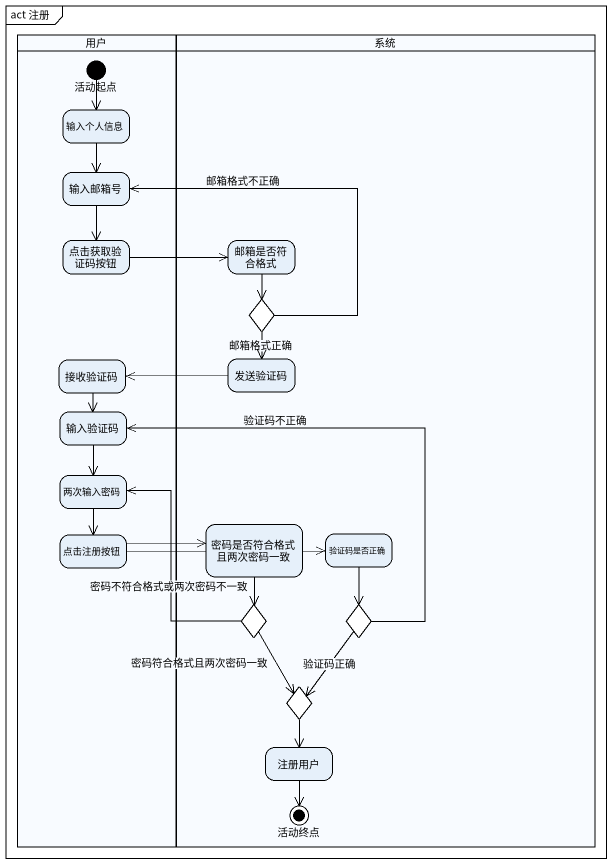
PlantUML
@startuml
mainframe act 注册
hide empty description
state 用户 <<partition>> {
  state 活动起点 <<start>>
  state 输入个人信息
  state 输入邮箱号
  state 点击获取验证码按钮
  state 接收验证码
  state 输入验证码
  state 两次输入密码
  state 点击注册按钮
}
state 系统 <<partition>> {
  state 邮箱是否符合格式
  state choice1 <<choice>>
  state 发送验证码
  state 密码是否符合格式且两次密码一致
  state 验证码是否正确
  state choice2 <<choice>>
  state choice3 <<choice>>
  state choice4 <<choice>>
  state 注册用户
  state 活动终点 <<end>>
}
活动起点 --> 输入个人信息
输入个人信息 --> 输入邮箱号
输入邮箱号 --> 点击获取验证码按钮
点击获取验证码按钮 -right-> 邮箱是否符合格式
邮箱是否符合格式 --> choice1
choice1 -up-> 输入邮箱号 : 邮箱格式不正确
choice1 --> 发送验证码 : 邮箱格式正确
接收验证码 --> 输入验证码
发送验证码 -left-> 接收验证码
输入验证码 --> 两次输入密码
两次输入密码 --> 点击注册按钮
密码是否符合格式且两次密码一致 --> choice2
点击注册按钮 -right-> 密码是否符合格式且两次密码一致
点击注册按钮 -right-> 验证码是否正确
验证码是否正确 --> choice3
choice2 -up-> 两次输入密码 : 密码不符合格式或两次密码不一致
choice2 --> choice4 : 密码符合格式且两次密码一致
choice3 -up-> 输入验证码 : 验证码不正确
choice3 --> choice4 : 验证码正确
choice4 --> 注册用户
注册用户 --> 活动终点
@enduml
